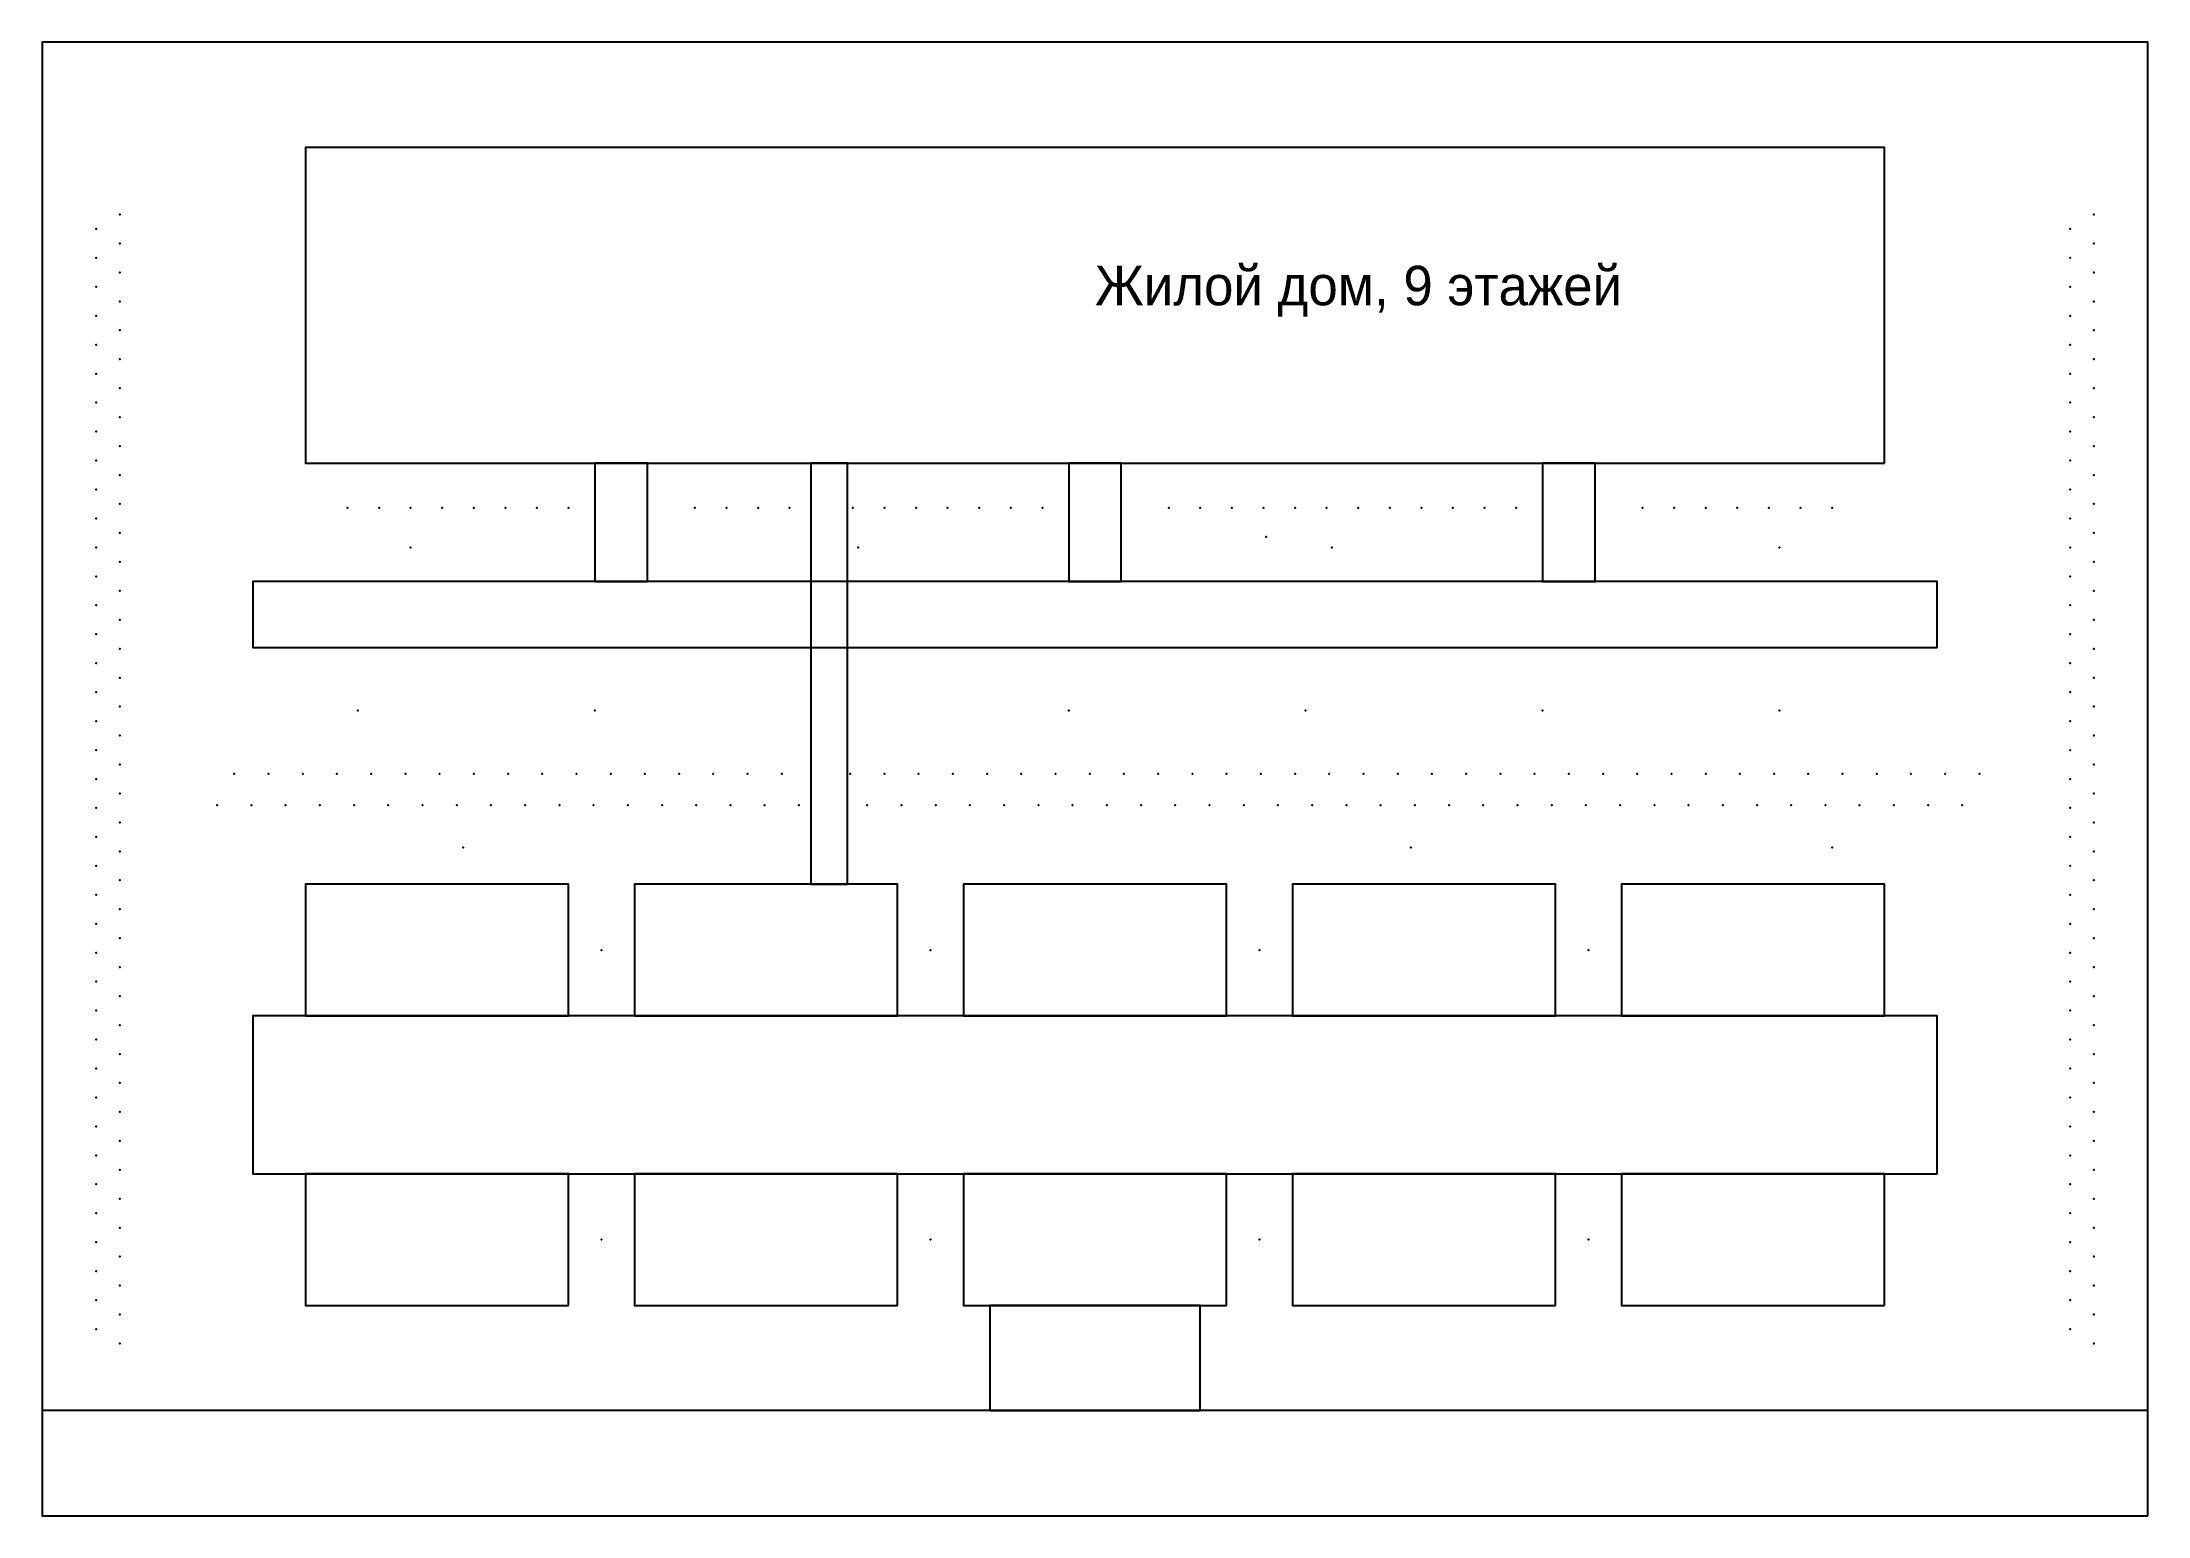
# Model space of a CAD drawing. Header units: metres. Extents: x 0 to 80, y 0 to 56.
import ezdxf

# ---------------------------------------------------------------- set-up
doc = ezdxf.new("R2010")
doc.units = ezdxf.units.M
for name, color, linetype in [('BIKE_RACK', 2, 'Continuous'), ('BUILDINGS_FOOTPRINT', 1, 'Continuous'), ('ENTRANCE', 2, 'Continuous'), ('GAS_PIPE', 9, 'Continuous'), ('GRASS', 84, 'Continuous'), ('LABELS', 7, 'Continuous'), ('LAMPS', 2, 'Continuous'), ('PARKING_AISLE', 9, 'Continuous'), ('PARKING_N1', 9, 'Continuous'), ('PARKING_N2', 9, 'Continuous'), ('PARKING_N3', 9, 'Continuous'), ('PARKING_N4', 9, 'Continuous'), ('PARKING_N5', 9, 'Continuous'), ('PARKING_S1', 9, 'Continuous'), ('PARKING_S2', 9, 'Continuous'), ('PARKING_S3', 9, 'Continuous'), ('PARKING_S4', 9, 'Continuous'), ('PARKING_S5', 9, 'Continuous'), ('PATH_ENTRANCE_1', 9, 'Continuous'), ('PATH_ENTRANCE_2', 9, 'Continuous'), ('PATH_ENTRANCE_3', 9, 'Continuous'), ('PATH_FRONT', 9, 'Continuous'), ('ROAD_ENTRY', 9, 'Continuous'), ('ROAD_STREET', 9, 'Continuous'), ('TERRITORY_BOUNDARY', 8, 'Continuous'), ('БЕРЕЗА ПОВИСЛАЯ', 3, 'Continuous'), ('КИЗИЛЬНИК БЛЕСТЯЩИЙ', 3, 'Continuous'), ('КЛЕН ОСТРОЛИСТНЫЙ', 3, 'Continuous'), ('ЛИПА МЕЛКОЛИСТНАЯ', 3, 'Continuous'), ('СПИРЕЯ ВАНГУТТА', 3, 'Continuous'), ('СПИРЕЯ ЯПОНСКАЯ', 3, 'Continuous')]:
    doc.layers.add(name, color=color, linetype=linetype)

msp = doc.modelspace()

# ---------------------------------------------------------------- linework, layer by layer
at = {"layer": 'BIKE_RACK'}
msp.add_point((46.5, 37.2), dxfattribs=at)
at = {"layer": 'BUILDINGS_FOOTPRINT'}
msp.add_lwpolyline([(70, 40), (70, 52), (10, 52), (10, 40)], close=True, dxfattribs=at)
at = {"layer": 'ENTRANCE'}
for p in [(22, 40), (40, 40), (58, 40)]:
    msp.add_point(p, dxfattribs=at)
at = {"layer": 'GAS_PIPE'}
msp.add_lwpolyline([(30.6, 24), (30.6, 40), (29.2, 40), (29.2, 24)], close=True, dxfattribs=at)
at = {"layer": 'GRASS'}
msp.add_lwpolyline([(80, 0), (80, 56), (0, 56), (0, 0)], close=True, dxfattribs=at)
at = {"layer": 'LAMPS'}
for p in [(14, 36.8), (31, 36.8), (49, 36.8), (66, 36.8), (16, 25.4), (52, 25.4), (68, 25.4)]:
    msp.add_point(p, dxfattribs=at)
at = {"layer": 'PARKING_AISLE'}
msp.add_lwpolyline([(72, 13), (72, 19), (8, 19), (8, 13)], close=True, dxfattribs=at)
at = {"layer": 'PARKING_N1'}
msp.add_lwpolyline([(20, 19), (20, 24), (10, 24), (10, 19)], close=True, dxfattribs=at)
at = {"layer": 'PARKING_N2'}
msp.add_lwpolyline([(32.5, 19), (32.5, 24), (22.5, 24), (22.5, 19)], close=True, dxfattribs=at)
at = {"layer": 'PARKING_N3'}
msp.add_lwpolyline([(45, 19), (45, 24), (35, 24), (35, 19)], close=True, dxfattribs=at)
at = {"layer": 'PARKING_N4'}
msp.add_lwpolyline([(57.5, 19), (57.5, 24), (47.5, 24), (47.5, 19)], close=True, dxfattribs=at)
at = {"layer": 'PARKING_N5'}
msp.add_lwpolyline([(70, 19), (70, 24), (60, 24), (60, 19)], close=True, dxfattribs=at)
at = {"layer": 'PARKING_S1'}
msp.add_lwpolyline([(20, 8), (20, 13), (10, 13), (10, 8)], close=True, dxfattribs=at)
at = {"layer": 'PARKING_S2'}
msp.add_lwpolyline([(32.5, 8), (32.5, 13), (22.5, 13), (22.5, 8)], close=True, dxfattribs=at)
at = {"layer": 'PARKING_S3'}
msp.add_lwpolyline([(45, 8), (45, 13), (35, 13), (35, 8)], close=True, dxfattribs=at)
at = {"layer": 'PARKING_S4'}
msp.add_lwpolyline([(57.5, 8), (57.5, 13), (47.5, 13), (47.5, 8)], close=True, dxfattribs=at)
at = {"layer": 'PARKING_S5'}
msp.add_lwpolyline([(70, 8), (70, 13), (60, 13), (60, 8)], close=True, dxfattribs=at)
at = {"layer": 'PATH_ENTRANCE_1'}
msp.add_lwpolyline([(23, 35.5), (23, 40), (21, 40), (21, 35.5)], close=True, dxfattribs=at)
at = {"layer": 'PATH_ENTRANCE_2'}
msp.add_lwpolyline([(41, 35.5), (41, 40), (39, 40), (39, 35.5)], close=True, dxfattribs=at)
at = {"layer": 'PATH_ENTRANCE_3'}
msp.add_lwpolyline([(59, 35.5), (59, 40), (57, 40), (57, 35.5)], close=True, dxfattribs=at)
at = {"layer": 'PATH_FRONT'}
msp.add_lwpolyline([(72, 33), (72, 35.5), (8, 35.5), (8, 33)], close=True, dxfattribs=at)
at = {"layer": 'ROAD_ENTRY'}
msp.add_lwpolyline([(44, 4), (44, 8), (36, 8), (36, 4)], close=True, dxfattribs=at)
at = {"layer": 'ROAD_STREET'}
msp.add_lwpolyline([(80, 0), (80, 4), (0, 4), (0, 0)], close=True, dxfattribs=at)
at = {"layer": 'TERRITORY_BOUNDARY'}
msp.add_lwpolyline([(80, 0), (80, 56), (0, 56), (0, 0)], close=True, dxfattribs=at)
at = {"layer": 'БЕРЕЗА ПОВИСЛАЯ'}
for p in [(12, 30.6), (21, 30.6), (39, 30.6), (48, 30.6), (57, 30.6), (66, 30.6)]:
    msp.add_point(p, dxfattribs=at)
at = {"layer": 'КИЗИЛЬНИК БЛЕСТЯЩИЙ'}
for p in [(2.05, 48.9), (2.95, 49.45), (77.05, 48.9), (77.95, 49.45), (2.95, 48.35), (77.95, 48.35), (2.05, 47.8), (2.95, 47.25), (77.05, 47.8), (77.95, 47.25), (2.05, 46.7), (77.05, 46.7), (2.05, 45.6), (2.95, 46.15), (77.05, 45.6), (77.95, 46.15), (2.95, 45.05), (77.95, 45.05), (2.05, 44.5), (77.05, 44.5), (2.05, 43.4), (2.95, 43.95), (77.05, 43.4), (77.95, 43.95), (2.95, 42.85), (77.95, 42.85), (2.05, 42.3), (2.95, 41.75), (77.05, 42.3), (77.95, 41.75), (2.05, 41.2), (77.05, 41.2), (2.05, 40.1), (2.95, 40.65), (77.05, 40.1), (77.95, 40.65), (2.95, 39.55), (77.95, 39.55), (2.05, 39), (2.95, 38.45), (77.05, 39), (77.95, 38.45), (2.05, 37.9), (77.05, 37.9), (2.05, 36.8), (2.95, 37.35), (77.05, 36.8), (77.95, 37.35), (2.95, 36.25), (77.95, 36.25), (2.05, 35.7), (77.05, 35.7), (2.05, 34.6), (2.95, 35.15), (77.05, 34.6), (77.95, 35.15), (2.95, 34.05), (77.95, 34.05), (2.05, 33.5), (2.95, 32.95), (77.05, 33.5), (77.95, 32.95), (2.05, 32.4), (77.05, 32.4), (2.05, 31.3), (2.95, 31.85), (77.05, 31.3), (77.95, 31.85), (2.95, 30.75), (77.95, 30.75), (2.05, 30.2), (2.95, 29.65), (77.05, 30.2), (77.95, 29.65), (2.05, 29.1), (77.05, 29.1), (2.05, 28), (2.95, 28.55), (77.05, 28), (77.95, 28.55), (2.95, 27.45), (77.95, 27.45), (2.05, 26.9), (77.05, 26.9), (2.05, 25.8), (2.95, 26.35), (77.05, 25.8), (77.95, 26.35), (2.95, 25.25), (77.95, 25.25), (2.05, 24.7), (2.95, 24.15), (77.05, 24.7), (77.95, 24.15), (2.05, 23.6), (77.05, 23.6), (2.05, 22.5), (2.95, 23.05), (77.05, 22.5), (77.95, 23.05), (2.95, 21.95), (77.95, 21.95), (2.05, 21.4), (2.95, 20.85), (77.05, 21.4), (77.95, 20.85), (2.05, 20.3), (77.05, 20.3), (2.95, 19.75), (77.95, 19.75), (2.05, 19.2), (2.95, 18.65), (77.05, 19.2), (77.95, 18.65), (2.05, 18.1), (77.05, 18.1), (2.05, 17), (2.95, 17.55), (77.05, 17), (77.95, 17.55), (2.95, 16.45), (77.95, 16.45), (2.05, 15.9), (2.95, 15.35), (77.05, 15.9), (77.95, 15.35), (2.05, 14.8), (77.05, 14.8), (2.05, 13.7), (2.95, 14.25), (77.05, 13.7), (77.95, 14.25), (2.95, 13.15), (77.95, 13.15), (2.05, 12.6), (2.95, 12.05), (77.05, 12.6), (77.95, 12.05), (2.05, 11.5), (77.05, 11.5), (2.05, 10.4), (2.95, 10.95), (77.05, 10.4), (77.95, 10.95), (2.95, 9.85), (77.95, 9.85), (2.05, 9.3), (77.05, 9.3), (2.05, 8.2), (2.95, 8.75), (77.05, 8.2), (77.95, 8.75), (2.95, 7.65), (77.95, 7.65), (2.05, 7.1), (2.95, 6.55), (77.05, 7.1), (77.95, 6.55)]:
    msp.add_point(p, dxfattribs=at)
at = {"layer": 'КЛЕН ОСТРОЛИСТНЫЙ'}
for p in [(21.25, 21.5), (46.25, 21.5), (33.75, 10.5), (58.75, 10.5)]:
    msp.add_point(p, dxfattribs=at)
at = {"layer": 'ЛИПА МЕЛКОЛИСТНАЯ'}
for p in [(33.75, 21.5), (58.75, 21.5), (21.25, 10.5), (46.25, 10.5)]:
    msp.add_point(p, dxfattribs=at)
at = {"layer": 'СПИРЕЯ ВАНГУТТА'}
for p in [(7.3, 28.2), (8.6, 28.2), (9.9, 28.2), (11.2, 28.2), (12.5, 28.2), (13.8, 28.2), (15.1, 28.2), (16.4, 28.2), (17.7, 28.2), (19, 28.2), (20.3, 28.2), (21.6, 28.2), (22.9, 28.2), (24.2, 28.2), (25.5, 28.2), (26.8, 28.2), (28.1, 28.2), (30.7, 28.2), (32, 28.2), (33.3, 28.2), (34.6, 28.2), (35.9, 28.2), (37.2, 28.2), (38.5, 28.2), (39.8, 28.2), (41.1, 28.2), (42.4, 28.2), (43.7, 28.2), (45, 28.2), (46.3, 28.2), (47.6, 28.2), (48.9, 28.2), (50.2, 28.2), (51.5, 28.2), (52.8, 28.2), (54.1, 28.2), (55.4, 28.2), (56.7, 28.2), (58, 28.2), (59.3, 28.2), (60.6, 28.2), (61.9, 28.2), (63.2, 28.2), (64.5, 28.2), (65.8, 28.2), (67.1, 28.2), (68.4, 28.2), (69.7, 28.2), (71, 28.2), (72.3, 28.2), (73.6, 28.2), (6.65, 27), (7.95, 27), (9.25, 27), (10.55, 27), (11.85, 27), (13.15, 27), (14.45, 27), (15.75, 27), (17.05, 27), (18.35, 27), (19.65, 27), (20.95, 27), (22.25, 27), (23.55, 27), (24.85, 27), (26.15, 27), (27.45, 27), (28.75, 27), (31.35, 27), (32.65, 27), (33.95, 27), (35.25, 27), (36.55, 27), (37.85, 27), (39.15, 27), (40.45, 27), (41.75, 27), (43.05, 27), (44.35, 27), (45.65, 27), (46.95, 27), (48.25, 27), (49.55, 27), (50.85, 27), (52.15, 27), (53.45, 27), (54.75, 27), (56.05, 27), (57.35, 27), (58.65, 27), (59.95, 27), (61.25, 27), (62.55, 27), (63.85, 27), (65.15, 27), (66.45, 27), (67.75, 27), (69.05, 27), (70.35, 27), (71.65, 27), (72.95, 27)]:
    msp.add_point(p, dxfattribs=at)
at = {"layer": 'СПИРЕЯ ЯПОНСКАЯ'}
for p in [(11.6, 38.3), (12.8, 38.3), (14, 38.3), (15.2, 38.3), (16.4, 38.3), (17.6, 38.3), (18.8, 38.3), (20, 38.3), (24.8, 38.3), (26, 38.3), (27.2, 38.3), (28.4, 38.3), (30.8, 38.3), (32, 38.3), (33.2, 38.3), (34.4, 38.3), (35.6, 38.3), (36.8, 38.3), (38, 38.3), (42.8, 38.3), (44, 38.3), (45.2, 38.3), (46.4, 38.3), (47.6, 38.3), (48.8, 38.3), (50, 38.3), (51.2, 38.3), (52.4, 38.3), (53.6, 38.3), (54.8, 38.3), (56, 38.3), (60.8, 38.3), (62, 38.3), (63.2, 38.3), (64.4, 38.3), (65.6, 38.3), (66.8, 38.3), (68, 38.3)]:
    msp.add_point(p, dxfattribs=at)

# ---------------------------------------------------------------- texts
at = {"layer": 'LABELS'}
msp.add_text('Жилой дом, 9 этажей', height=1.5, dxfattribs=at).set_placement((40, 46))

doc.saveas('drawing.dxf')
